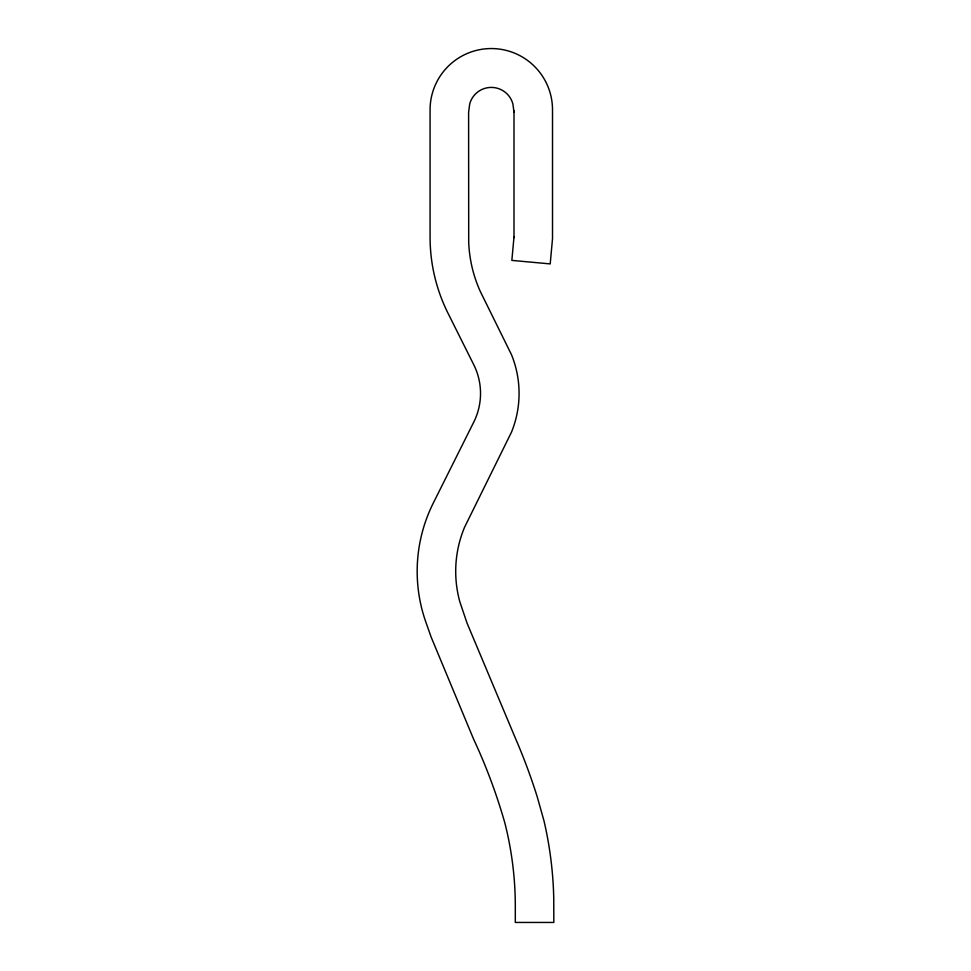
<?xml version="1.0" encoding="UTF-8"?>
<svg xmlns="http://www.w3.org/2000/svg" width="971" height="971" viewBox="0 0 971 971"><rect width="100%" height="100%" fill="white"/><g stroke="black" fill="none" stroke-linecap="round" stroke-linejoin="round"><path stroke-width="1.46" d="M513.999 237.664L513.999 110.779M513.999 236.936L511.851 260.398L550.205 263.906L552.511 238.696L552.511 109.772A61.222 61.222 0 0 0 491.302 48.55A61.222 61.222 0 0 0 430.08 109.772L430.08 237.24A170.034 170.034 0 0 0 448.032 313.281L473.751 364.72A64.183 64.183 0 0 1 473.751 422.13L433.297 503.051A152.726 152.726 0 0 0 425.881 622.18L431.124 637.049L473.557 739.052A526.452 490.039 69.5 0 1 504.762 822.619A332.264 326.05 -90 0 1 515.31 906.453L515.31 922.45L553.834 922.45L553.749 898.588A370.072 363.142 -90 0 0 543.954 820.713L537.23 796.815A562.427 523.515 69.5 0 0 514.994 737.256L467.087 623.224L459.914 602.069A114.19 114.19 0 0 1 464.575 527.229L511.499 432.131A102.732 102.732 0 0 0 511.499 354.718L480.305 291.47A131.51 131.51 0 0 1 468.702 242.325L468.605 112.296L469.697 103.982A22.369 22.369 0 0 1 512.906 103.982L513.999 112.284"/></g></svg>
